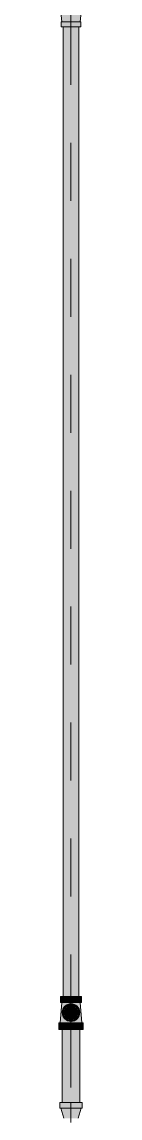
# Model space of a CAD drawing. Header units: millimetres. Extents: x -4000 to 187956, y -58990 to 162485.
# Drawn here: x 16716 to 16784, y 131161 to 134162 of the extents above; entities that cross this region are included whole.
import ezdxf

# ---------------------------------------------------------------- set-up
doc = ezdxf.new("R2010")
doc.units = ezdxf.units.MM
doc.linetypes.add('Dash 1_16_', pattern=[317.5, 158.75, -158.75])
for name, color, linetype, lineweight in [('F-SPRN', 3, 'Continuous', 9), ('P-PIPE', 3, 'Continuous', 9), ('P-PIPE-CNTR', 3, 'Continuous', 9)]:
    doc.layers.add(name, color=color, linetype=linetype, lineweight=lineweight)

# ---------------------------------------------------------------- blocks, each defined once
blk = doc.blocks.new('Sprinkler_Up - DN20-V1087-FFS - TANG 1')
at = {"layer": 'F-SPRN', "transparency": 33554534}
for points in [[(-13.5, 0), (-3.9, 0.7), (-1.7, 2.9), (-1.2, 3.5), (-0.6, 4), (0.6, 4), (1.2, 3.5), (1.7, 2.9), (4.6, 0), (22.2, 0), (18, 13.1), (6.9, 21.2), (-6.9, 21.2), (-18.2, 12.5), (-22.2, 0)], [(0, -21.2), (6.9, -21.2), (18, -13.1), (22.2, 0), (3.9, -0.7), (1.7, -2.9), (1.2, -3.5), (0.6, -4), (-0.6, -4), (-1.2, -3.5), (-1.7, -2.9), (-4.6, 0), (-22.2, 0), (-18, -13.1), (-6.9, -21.2)], [(0, -16.7), (4.3, -16.1), (11.8, -11.8), (16.1, -4.3), (16.1, 4.3), (10.8, 12.5), (8.3, 14.4), (0, 16.7), (-4.3, 16.1), (-11.8, 11.8), (-16.1, 4.3), (-16.1, -4.3), (-11.8, -11.8), (-8.3, -14.4)], [(0, -15.6), (7.8, -13.5), (13.5, -7.8), (15.1, -4), (15.1, 4), (13.5, 7.8), (7.8, 13.5), (0, 15.6), (-9.1, 12.5), (-11, 11), (-15.1, 4), (-15.1, -4), (-11, -11), (-7.8, -13.5)], [(-10.9, -5.5), (-10.9, 5.4), (-14.5, 5.4), (-14.5, -5.5)], [(-7.7, -5.5), (-7.7, 5.4), (-10.9, 5.4), (-10.9, -5.5)], [(0, -5.5), (0, 5.4), (-7.7, 5.4), (-7.7, -5.5)], [(0, 0), (5.7, 0), (2.9, 4.9), (-2.9, 4.9), (-5.7, 0)], [(-2.9, -4.9), (2.9, -4.9), (5.7, 0), (-5.7, 0)], [(0, 0), (4.6, 0), (0, 4.6), (-4.6, 0)], [(0, -4.6), (4.6, 0), (-4.6, 0)], [(0, -2.6), (1.3, 0), (-1.8, 0)], [(-1.3, 0), (1.8, 0), (0, 2.6)], [(7.7, -5.5), (7.7, 5.4), (0, 5.4), (0, -5.5)], [(10.9, -5.5), (10.9, 5.4), (7.7, 5.4), (7.7, -5.5)], [(14.5, -5.5), (14.5, 5.4), (10.9, 5.4), (10.9, -5.5)]]:
    blk.add_hatch(color=1, dxfattribs=at).paths.add_polyline_path(points)
at = {"layer": 'F-SPRN', "color": 1}
for p, q in [((-11.5, 5.4), (-14.5, 5.4)), ((-14.5, 5.4), (-11.3, 5.4)), ((-14.5, 5.4), (-14.5, 3.7)), ((-14.5, 3.3), (-14.5, 0)), ((-11.5, 5.4), (-11.5, 4)), ((-10.9, 1.9), (-10.9, 3.6)), ((-10.8, 5.4), (-8, 5.4)), ((-8.1, 5.4), (-10.8, 5.4)), ((-8.1, 5.4), (-8.1, 2.8)), ((-8.1, 2.5), (-8.1, 0.7)), ((-7.7, 4.8), (-7.7, 2.7)), ((-7.7, 4.8), (-7.7, 2.7)), ((-7.7, 2.1), (-7.7, 0.5)), ((-7.7, 2.1), (-7.7, 0.5)), ((-6.7, 5.4), (-4.7, 5.4)), ((-5.8, 3.8), (-5.8, 2.2)), ((-2.1, 0), (-2.1, 0)), ((-2.1, 0), (-2.1, -0.1)), ((-0.6, 2), (-0.6, 2)), ((-0.5, 2), (-0.6, 2)), ((0, 2.1), (-0.1, 2.1)), ((0.7, 2), (0.6, 2)), ((2.1, 0), (2.1, 0.1)), ((2.1, 0), (2.1, 0)), ((4.7, 5.4), (6.5, 5.4)), ((7.7, 5.4), (10.8, 5.4)), ((7.7, 5.2), (7.7, 2.7)), ((7.7, 5.2), (7.7, 2.7)), ((7.7, 2.3), (7.7, 0.5)), ((7.7, 2.3), (7.7, 0.5)), ((10.8, 5.4), (8.1, 5.4)), ((8.1, 5.4), (8.1, 2.8)), ((8.1, 2.5), (8.1, 0.4)), ((10.9, 5.4), (14.5, 5.4)), ((10.9, 3.6), (10.9, 0.2)), ((14.5, 5.4), (11.5, 5.4)), ((11.5, 5.4), (11.5, 4)), ((11.5, 3), (11.5, 0.2)), ((14.5, 5.4), (14.5, -5.5)), ((-14.5, -1.3), (-14.5, -3.7)), ((-11.1, -5.5), (-14.5, -5.5)), ((-14.5, -5.5), (-11.5, -5.5)), ((-10.9, -2.6), (-10.9, -1.3)), ((-10.8, -5.5), (-8.1, -5.5)), ((-7.8, -5.5), (-10.8, -5.5)), ((-8.1, -4.2), (-8.1, -5.5)), ((-7.7, -2.7), (-7.7, -4)), ((-7.7, -2.7), (-7.7, -4)), ((-7, -5.5), (-5.8, -5.5)), ((-4.8, -5.5), (-7, -5.5)), ((-5.8, -2.3), (-5.8, -3.8)), ((0, -2.1), (0.1, -2.1)), ((7, -5.5), (4.8, -5.5)), ((5.8, -2.2), (5.8, -3.8)), ((5.8, -5.5), (7, -5.5)), ((7.7, -0.5), (7.7, -2.3)), ((7.7, -0.5), (7.7, -2.3)), ((7.7, -2.7), (7.7, -5.4)), ((7.7, -2.7), (7.7, -5.4)), ((10.8, -5.5), (7.7, -5.5)), ((8.1, -0.4), (8.1, -2.5)), ((8.1, -2.8), (8.1, -5.5)), ((8.1, -5.5), (10.8, -5.5)), ((10.9, -0.2), (10.9, -3.6)), ((14.5, -5.5), (10.9, -5.5)), ((11.5, -0.2), (11.5, -3)), ((11.5, -4), (11.5, -5.5)), ((11.5, -5.5), (14.5, -5.5))]:
    blk.add_line(p, q, dxfattribs=at)
at = {"layer": 'F-SPRN', "color": 1, "flags": 128}
for points in [[(-0.6, 2), (-0.7, 2), (-0.8, 1.9), (-0.9, 1.9), (-0.9, 1.9), (-1, 1.8), (-1.1, 1.8), (-1.2, 1.7), (-1.2, 1.7), (-1.3, 1.6), (-1.4, 1.6), (-1.4, 1.5), (-1.5, 1.5), (-1.5, 1.4), (-1.6, 1.3), (-1.6, 1.3), (-1.7, 1.2), (-1.7, 1.1), (-1.8, 1.1), (-1.8, 1), (-1.9, 0.9), (-1.9, 0.8), (-1.9, 0.8), (-2, 0.7), (-2, 0.6), (-2, 0.5), (-2, 0.5), (-2, 0.4), (-2.1, 0.3), (-2.1, 0.2), (-2.1, 0.1), (-2.1, 0)], [(-0.1, 2.1), (-0.1, 2.1), (-0.2, 2.1), (-0.3, 2.1), (-0.4, 2), (-0.5, 2)], [(0.3, 2.1), (0.2, 2.1), (0.1, 2.1), (0, 2.1)], [(0.4, 2), (0.4, 2), (0.3, 2.1)], [(0.6, 2), (0.5, 2), (0.4, 2)], [(0.8, 1.9), (0.8, 1.9), (0.7, 2)], [(1, 1.8), (0.9, 1.9), (0.8, 1.9)], [(1.1, 1.7), (1.1, 1.8), (1, 1.8)], [(1.4, 1.5), (1.3, 1.6), (1.3, 1.7), (1.2, 1.7), (1.1, 1.7)], [(1.8, 1.1), (1.7, 1.2), (1.7, 1.2), (1.6, 1.3), (1.6, 1.4), (1.5, 1.4), (1.4, 1.5), (1.4, 1.5)], [(2, 0.7), (1.9, 0.7), (1.9, 0.8), (1.9, 0.9), (1.8, 1), (1.8, 1), (1.8, 1.1)], [(2, 0.4), (2, 0.5), (2, 0.6), (2, 0.7)], [(2.1, 0.1), (2.1, 0.2), (2.1, 0.2), (2.1, 0.3), (2, 0.4)], [(-2.1, -0.1), (-2.1, -0.2), (-2.1, -0.2), (-2.1, -0.3)], [(-2.1, -0.3), (-2, -0.4), (-2, -0.5), (-2, -0.6), (-2, -0.7), (-1.9, -0.7), (-1.9, -0.8), (-1.9, -0.9), (-1.8, -1), (-1.8, -1), (-1.8, -1.1), (-1.7, -1.2), (-1.7, -1.2), (-1.6, -1.3), (-1.6, -1.4), (-1.5, -1.4), (-1.4, -1.5), (-1.4, -1.5), (-1.3, -1.6), (-1.3, -1.7), (-1.2, -1.7), (-1.1, -1.7), (-1.1, -1.8), (-1, -1.8), (-0.9, -1.9), (-0.8, -1.9), (-0.8, -1.9), (-0.7, -2), (-0.6, -2), (-0.5, -2), (-0.4, -2), (-0.4, -2), (-0.3, -2.1), (-0.2, -2.1), (-0.1, -2.1), (0, -2.1)], [(0.1, -2.1), (0.1, -2.1), (0.2, -2.1), (0.3, -2.1), (0.4, -2), (0.5, -2), (0.6, -2), (0.6, -2), (0.7, -2), (0.8, -1.9), (0.9, -1.9), (0.9, -1.9), (1, -1.8), (1.1, -1.8), (1.2, -1.7), (1.2, -1.7), (1.3, -1.6), (1.4, -1.6), (1.4, -1.5), (1.5, -1.5), (1.5, -1.4), (1.6, -1.3), (1.6, -1.3), (1.7, -1.2), (1.7, -1.1), (1.8, -1.1), (1.8, -1), (1.9, -0.9), (1.9, -0.8), (1.9, -0.8), (2, -0.7), (2, -0.6), (2, -0.5), (2, -0.5), (2, -0.4), (2.1, -0.3), (2.1, -0.2), (2.1, -0.1), (2.1, 0)]]:
    blk.add_lwpolyline(points, dxfattribs=at)
at = {"layer": 'F-SPRN', "color": 1}
for radius, start, end in [(22.2, 360, 180), (21.9, 165.6773, 179.2615), (21.9, 144.9438, 164.8151), (21.9, 144, 144.9438), (21.9, 126.6942, 143.2701), (16.7, 167.6802, 180), (16.7, 167.6802, 180), (16.7, 155.3879, 164.9693), (16.7, 155.3879, 164.9693), (15.6, 166.4265, 180), (15.6, 166.4265, 180), (15.6, 150.9409, 165), (15.6, 159.6139, 165), (16.7, 136.7213, 149.931), (16.7, 136.7213, 149.931), (15.6, 150.9409, 156.3845), (15.6, 138.4214, 150), (15.6, 138.4214, 150), (21.9, 108.2621, 125.7507), (16.7, 130.7528, 135), (16.7, 130.7528, 135), (16.7, 121.4181, 130.5751), (16.7, 121.4181, 130.5751), (15.6, 126.205, 133.2078), (15.6, 126.205, 133.2078), (16.7, 106.5995, 120), (16.7, 106.5995, 120), (15.6, 114.4363, 119.9813), (15.6, 114.4363, 119.9813), (21.9, 99.348, 107.901), (4.63, 155.7832, 180), (4.63, 155.7832, 180), (16.7, 96.4143, 105), (16.7, 96.4143, 105), (4.63, 109.0192, 138.2703), (4.63, 109.0192, 138.2703), (21.9, 90.145, 98.8503), (15.6, 95.5762, 100.6843), (15.6, 95.5762, 100.6843), (2.56, 109.0192, 168.8278), (2.56, 109.0192, 168.8278), (2.04, 109.0192, 180), (16.7, 83.0684, 90), (16.7, 83.0684, 90), (4.63, 17.9592, 90), (4.63, 17.9592, 90), (3.81, 57.0577, 90), (2.56, 14.5599, 90), (2.56, 14.5599, 90), (2.04, 10.4703, 90), (21.9, 72.5583, 89.4624), (15.6, 75.573, 80.5892), (15.6, 75.573, 80.5892), (3.81, 16.1605, 43.8358), (15.6, 67.5614, 74.5481), (15.6, 67.5614, 74.5481), (16.7, 60, 75), (16.7, 60, 75), (15.6, 60.0187, 65.5637), (15.6, 60.0187, 65.5637), (21.9, 54.2493, 71.7379), (15.6, 54.096, 60), (15.6, 54.096, 60), (16.7, 49.4249, 58.5819), (16.7, 49.4249, 58.5819), (15.6, 46.7922, 53.795), (15.6, 46.7922, 53.795), (16.7, 45, 49.2472), (16.7, 45, 49.2472), (15.6, 30, 41.5786), (15.6, 30, 41.5786), (16.7, 30, 43.2787), (16.7, 30, 43.2787), (21.9, 36.7299, 53.3058), (15.6, 23.6155, 29.5646), (15.6, 15, 29.5646), (15.6, 15, 20.3861), (16.7, 15, 24.6121), (16.7, 15, 24.6121), (15.6, 360, 13.6618), (15.6, 0, 13.6618), (16.7, 360, 12.3198), (16.7, 0, 12.3198), (21.9, 35.0562, 36), (21.9, 15.1849, 35.0562), (21.9, 0.7385, 14.3227), (22.2, 180, 360), (21.9, 180.7385, 194.3227), (21.9, 195.1849, 215.2302), (21.9, 216.7299, 233.3058), (16.7, 180, 192.3198), (16.7, 180, 192.3198), (16.7, 195.0307, 204.6121), (16.7, 195.0307, 204.6121), (15.6, 181.9082, 193.6618), (15.6, 181.9082, 193.6618), (15.6, 197.3339, 209.5646), (15.6, 197.3339, 209.5646), (16.7, 210.069, 223.2787), (16.7, 210.069, 223.2787), (15.6, 212.5472, 221.5786), (15.6, 212.5472, 221.5786), (21.9, 234.2493, 251.7379), (16.7, 229.4249, 238.5819), (16.7, 229.4249, 238.5819), (15.6, 233.795, 240), (15.6, 233.795, 240), (16.7, 240, 255), (16.7, 240, 255), (15.6, 240.0187, 254.5481), (15.6, 240.0187, 254.5481), (21.9, 252.5583, 269.4624), (4.63, 197.9592, 0), (4.63, 197.9592, 360), (15.6, 255, 267.64), (15.6, 255, 267.64), (3.81, 196.1605, 360), (2.56, 191.1677, 0), (2.56, 191.1677, 360), (2.04, 190.4703, 0), (16.7, 263.0684, 270), (16.7, 263.0684, 270), (21.9, 270.145, 278.8503), (15.6, 275.5762, 280.6843), (15.6, 275.5762, 280.6843), (16.7, 276.4143, 285), (16.7, 276.4143, 285), (21.9, 279.348, 287.901), (16.7, 286.5995, 300), (16.7, 286.5995, 300), (15.6, 294.4363, 299.9813), (15.6, 294.4363, 299.9813), (21.9, 288.2621, 305.7507), (15.6, 300, 313.2078), (15.6, 300, 313.2078), (16.7, 301.4181, 310.5751), (16.7, 301.4181, 310.5751), (15.6, 318.4214, 330), (15.6, 318.4214, 330), (16.7, 316.7213, 330), (16.7, 316.7213, 330), (21.9, 306.6942, 323.2701), (15.6, 330.4354, 345), (15.6, 330.4354, 336.3845), (15.6, 339.6139, 345), (15.6, 346.3382, 360), (15.6, 346.3382, 360), (16.7, 335.3879, 345), (16.7, 335.3879, 345), (16.7, 347.6802, 360), (16.7, 347.6802, 360), (21.9, 324.7698, 344.8151), (21.9, 345.6773, 359.2615)]:
    blk.add_arc((0, 0), radius, start, end, dxfattribs=at)
blk = doc.blocks.new('Steel_Transition_Threaded_HoaPhat - Standard-V1091-FFS - TANG 1')
at = {"layer": 'P-PIPE', "lineweight": 13, "transparency": 33554534}
h = blk.add_hatch(color=1, dxfattribs=at)
h.paths.add_polyline_path([(16750, 131427.6), (16755.8, 131428.4), (16761.3, 131430.6), (16765.9, 131434.2), (16769.5, 131438.8), (16771.7, 131444.3), (16772.5, 131450.1), (16771.7, 131455.9), (16768.5, 131462.6), (16765.9, 131466), (16761.3, 131469.6), (16755.8, 131471.8), (16750, 131472.6), (16744.2, 131471.8), (16738.8, 131469.6), (16731.5, 131462.6), (16730.5, 131461.3), (16728.3, 131455.9), (16727.5, 131450.1), (16728.3, 131444.3), (16730.5, 131438.8), (16734.1, 131434.2), (16738.8, 131430.6), (16744.2, 131428.4)])
h.paths.add_polyline_path([(16750, 131430), (16744.8, 131430.7), (16740, 131432.7), (16735.8, 131435.9), (16732.6, 131440), (16730.6, 131444.9), (16729.9, 131450.1), (16730.6, 131455.3), (16734.5, 131462.6), (16735.8, 131464.3), (16740, 131467.5), (16744.8, 131469.5), (16750, 131470.2), (16755.2, 131469.5), (16760.1, 131467.5), (16765.5, 131462.6), (16767.4, 131460.1), (16769.4, 131455.3), (16770.1, 131450.1), (16769.4, 131444.9), (16767.4, 131440), (16764.2, 131435.9), (16760.1, 131432.7), (16755.2, 131430.7)])
for points in [[(16750, 131430), (16750, 131433.7), (16741.8, 131435.9), (16735.8, 131441.9), (16733.6, 131450.1), (16735.8, 131458.3), (16741.8, 131464.3), (16750, 131466.5), (16750, 131470.2), (16744.8, 131469.5), (16740, 131467.5), (16734.5, 131462.6), (16732.6, 131460.1), (16730.6, 131455.3), (16729.9, 131450.1), (16730.6, 131444.9), (16732.6, 131440), (16735.8, 131435.9), (16740, 131432.7), (16744.8, 131430.7)], [(16750, 131431.6), (16754.8, 131432.2), (16759.3, 131434.1), (16763.1, 131437), (16766, 131440.8), (16767.9, 131445.3), (16768.5, 131450.1), (16767.9, 131454.9), (16763.5, 131462.6), (16763.1, 131463.2), (16759.3, 131466.1), (16754.8, 131468), (16750, 131468.6), (16745.2, 131468), (16740.8, 131466.1), (16736.5, 131462.6), (16734, 131459.3), (16732.1, 131454.9), (16731.5, 131450.1), (16732.1, 131445.3), (16734, 131440.8), (16736.9, 131437), (16740.8, 131434.1), (16745.2, 131432.2)], [(16750, 131430), (16755.2, 131430.7), (16760.1, 131432.7), (16764.2, 131435.9), (16767.4, 131440), (16769.4, 131444.9), (16770.1, 131450.1), (16769.4, 131455.3), (16765.5, 131462.6), (16764.2, 131464.3), (16760.1, 131467.5), (16755.2, 131469.5), (16750, 131470.2), (16750, 131466.5), (16758.2, 131464.3), (16764.2, 131458.3), (16766.4, 131450.1), (16764.2, 131441.9), (16758.2, 131435.9), (16750, 131433.7)]]:
    blk.add_hatch(color=1, dxfattribs=at).paths.add_polyline_path(points)
at = {"layer": 'P-PIPE', "color": 20, "lineweight": 13}
for radius, start, end in [(22.5, 90, 270), (22.5, 90, 270), (20.1, 166.0499, 193.9501), (20.1, 150, 162.7449), (18.5, 166.5939, 193.4061), (18.5, 166.5939, 193.4061), (18.5, 157.6232, 165), (18.5, 157.6232, 165), (20.1, 141.0399, 148.1553), (16.4, 168.5467, 178.9063), (16.4, 184.8393, 191.4533), (18.5, 137.133, 150), (18.5, 137.133, 150), (16.4, 158.0319, 163.506), (20.1, 128.8856, 139.8677), (16.4, 143.5463, 150), (18.5, 135, 137.133), (18.5, 135, 137.133), (18.5, 123.4976, 133.2041), (18.5, 123.4976, 133.2041), (20.1, 109.6859, 125.0043), (16.4, 121.0738, 128.0319), (18.5, 106.819, 120), (18.5, 106.819, 120), (16.4, 115.1607, 120), (16.4, 107.4657, 111.9681), (20.1, 100.9975, 105), (18.5, 91.4353, 103.2046), (18.5, 91.4353, 103.2046), (16.4, 96.2132, 104.6042), (20.1, 90.5246, 98.5089), (22.5, 270, 90), (22.5, 270, 90), (18.5, 78.0986, 90), (18.5, 78.0986, 90), (20.1, 75.0607, 87.9279), (18.5, 60, 75), (18.5, 60, 75), (16.4, 66.9681, 72.9388), (20.1, 54.9957, 75), (16.4, 50.4733, 56.6389), (18.5, 46.7959, 56.5024), (18.5, 46.7959, 56.5024), (20.1, 40.1323, 51.1144), (16.4, 30, 38.0319), (18.5, 42.867, 45), (18.5, 42.867, 45), (18.5, 30, 42.867), (18.5, 30, 42.867), (20.1, 31.8447, 38.9601), (16.4, 353.5463, 8.0319), (18.5, 15, 22.3768), (18.5, 15, 22.3768), (20.1, 17.2551, 30), (18.5, 346.5939, 13.4061), (18.5, 346.5939, 13.4061), (20.1, 346.0499, 13.9501), (20.1, 197.2551, 210), (18.5, 195, 202.3768), (18.5, 195, 202.3768), (20.1, 211.8447, 231.1144), (18.5, 210, 223.5703), (18.5, 210, 223.5703), (16.4, 210.6635, 216.4537), (18.5, 226.7959, 236.5024), (18.5, 226.7959, 236.5024), (20.1, 234.9957, 255), (16.4, 230.4733, 236.6389), (18.5, 240, 255), (18.5, 240, 255), (16.4, 240, 246.5955), (16.4, 250.3629, 255), (20.1, 255.0607, 267.9279), (18.5, 258.0986, 270), (18.5, 258.0986, 270), (16.4, 264.1652, 268.506), (20.1, 270.5246, 278.5089), (18.5, 271.4353, 283.2046), (18.5, 271.4353, 283.2046), (16.4, 276.2132, 283.9063), (20.1, 280.9975, 285), (16.4, 287.4657, 291.9681), (18.5, 286.819, 300), (18.5, 286.819, 300), (16.4, 293.4045, 300), (20.1, 289.6859, 305.0043), (18.5, 303.4976, 313.2041), (18.5, 303.4976, 313.2041), (20.1, 308.8856, 328.1553), (18.5, 316.4297, 330), (18.5, 316.4297, 330), (16.4, 338.0319, 342.8691), (18.5, 337.6232, 345), (18.5, 337.6232, 345), (20.1, 330, 342.7449)]:
    blk.add_arc((16750, 131450.1), radius, start, end, dxfattribs=at)

msp = doc.modelspace()

# ---------------------------------------------------------------- hatches: boundary and pattern name
at = {"layer": 'P-PIPE', "lineweight": 5, "transparency": 33554534}
for points in [[(16750, 134162.2), (16774.8, 134162.2), (16777.1, 134188.6), (16721.9, 134188.6), (16726.1, 134162.2), (16743.6, 134162.2)], [(16777.4, 134148.9), (16776.4, 134162.2), (16722.7, 134162.2), (16723.6, 134148.9), (16776.4, 134148.9)], [(16750, 131494.3), (16750, 134148.9), (16728.9, 134148.9), (16729.6, 131494.3), (16744.5, 131494.3)], [(16750, 131494.3), (16771.1, 131494.3), (16770.4, 134148.9), (16750, 134148.9), (16750, 131499.1)], [(16721, 131422.2), (16750, 131422.2), (16750, 131428.9), (16742.5, 131430.3), (16736.3, 131434), (16731.8, 131439.3), (16729.3, 131445.9), (16729.1, 131453.5), (16733.3, 131462.6), (16736.2, 131466.1), (16744.4, 131470.2), (16750, 131471.2), (16750, 131477.6), (16724.7, 131477.6), (16720, 131422.2)], [(16722.3, 131477.6), (16750, 131477.6), (16750, 131494.3), (16721.4, 131494.3), (16721.4, 131477.6)], [(16778.6, 131477.6), (16777.7, 131494.3), (16750, 131494.3), (16750, 131477.6), (16777.7, 131477.6)], [(16780, 131422.2), (16774.4, 131477.6), (16750, 131477.6), (16750, 131471.2), (16759.1, 131468.9), (16763.8, 131466.1), (16768.4, 131460.6), (16770.9, 131453.5), (16770.7, 131445.9), (16768.2, 131439.3), (16763.7, 131434), (16757.5, 131430.3), (16750, 131428.9), (16750, 131422.2), (16779, 131422.2)], [(16750, 131426), (16756.2, 131426.8), (16762.1, 131429.2), (16767.1, 131433), (16770.9, 131438), (16773.3, 131443.8), (16774.1, 131450.1), (16773.3, 131456.3), (16770.5, 131462.6), (16767.1, 131467.1), (16762.1, 131471), (16756.2, 131473.4), (16750, 131474.2), (16743.8, 131473.4), (16737.9, 131471), (16733, 131467.1), (16729.1, 131462.1), (16726.7, 131456.3), (16725.9, 131450.1), (16726.7, 131443.8), (16729.1, 131438), (16733, 131433), (16737.9, 131429.2), (16743.8, 131426.8), (16748.9, 131426.1)], [(16741.7, 131435.6), (16742.8, 131437.6), (16741.7, 131441.7), (16742.8, 131445.9), (16745.8, 131449), (16757.2, 131454.3), (16758.4, 131458.4), (16757.2, 131462.6), (16755.9, 131464.3), (16750, 131466.8), (16741.7, 131464.6), (16735.5, 131458.4), (16733.3, 131450.1), (16735.5, 131441.7), (16738.2, 131438.3)], [(16726.1, 131403.8), (16750, 131403.8), (16750, 131422.2), (16716.2, 131422.2), (16717.4, 131403.8), (16720.7, 131403.8)], [(16783.8, 131403.8), (16782.6, 131422.2), (16750, 131422.2), (16750, 131403.8), (16782.6, 131403.8)], [(16743.8, 131203.5), (16750, 131203.5), (16750, 131403.8), (16725.9, 131403.8), (16726.7, 131203.5), (16737.9, 131203.5)], [(16750, 131203.5), (16774.1, 131203.5), (16773.3, 131403.8), (16750, 131403.8), (16750, 131280.1)], [(16719.2, 131188.6), (16780.8, 131188.6), (16779.8, 131203.5), (16719.2, 131203.5)], [(16740, 131160.7), (16770.1, 131160.7), (16777.1, 131188.6), (16721.9, 131188.6), (16730.6, 131160.7), (16735.8, 131160.7)]]:
    msp.add_hatch(color=1, dxfattribs=at).paths.add_polyline_path(points)
at = {"layer": 'P-PIPE', "transparency": 33554534}
msp.add_hatch(color=1, dxfattribs=at).paths.add_polyline_path([(16750, 131433.4), (16758.4, 131435.6), (16761.8, 131438.3), (16766.1, 131445.8), (16766.1, 131454.4), (16760.9, 131462.6), (16758.4, 131464.6), (16750, 131466.8), (16745.7, 131466.2), (16738.2, 131461.9), (16733.9, 131454.4), (16733.9, 131445.8), (16738.2, 131438.3), (16741.7, 131435.6)])

# ---------------------------------------------------------------- linework, layer by layer
at = {"layer": 'P-PIPE', "color": 20, "lineweight": 13}
for p, q in [((16721.9, 134188.6), (16725.2, 134162.2)), ((16774.8, 134162.2), (16778.1, 134188.6)), ((16722.7, 134162.2), (16722.7, 134148.9)), ((16777.4, 134162.2), (16722.7, 134162.2)), ((16725, 134162.2), (16722.7, 134162.2)), ((16722.7, 134148.9), (16728.7, 134148.9)), ((16722.7, 134148.9), (16777.4, 134148.9)), ((16742.9, 134162.2), (16726.3, 134162.2)), ((16728.9, 134148.9), (16728.9, 131494.3)), ((16729.6, 134148.9), (16728.9, 134148.9)), ((16768.3, 134148.9), (16731.7, 134148.9)), ((16731.7, 134148.9), (16768.4, 134148.9)), ((16756.4, 134162.2), (16743.6, 134162.2)), ((16773.7, 134162.2), (16757.1, 134162.2)), ((16771.1, 134148.9), (16770.4, 134148.9)), ((16771.1, 131494.3), (16771.1, 134148.9)), ((16771.3, 134148.9), (16777.4, 134148.9)), ((16777.4, 134162.2), (16775, 134162.2)), ((16777.4, 134148.9), (16777.4, 134162.2)), ((16724.7, 131477.6), (16720, 131422.2)), ((16721.4, 131494.3), (16721.4, 131477.6)), ((16728.8, 131494.3), (16721.4, 131494.3)), ((16750, 131494.3), (16721.4, 131494.3)), ((16721.4, 131477.6), (16724.6, 131477.6)), ((16721.4, 131477.6), (16750, 131477.6)), ((16725.5, 131477.6), (16734.7, 131477.6)), ((16728.9, 131494.3), (16729.6, 131494.3)), ((16729.7, 131494.3), (16735.1, 131494.3)), ((16735, 131494.3), (16729.8, 131494.3)), ((16735.6, 131494.3), (16764.4, 131494.3)), ((16750, 131494.3), (16735.7, 131494.3)), ((16735.7, 131477.6), (16741.9, 131477.6)), ((16743.4, 131477.6), (16750, 131477.6)), ((16764.3, 131494.3), (16750, 131494.3)), ((16778.6, 131494.3), (16750, 131494.3)), ((16750, 131477.6), (16756.6, 131477.6)), ((16750, 131477.6), (16778.6, 131477.6)), ((16758.1, 131477.6), (16764.3, 131477.6)), ((16764.9, 131494.3), (16770.3, 131494.3)), ((16770.2, 131494.3), (16765, 131494.3)), ((16765.3, 131477.6), (16774.5, 131477.6)), ((16770.4, 131494.3), (16771.1, 131494.3)), ((16778.6, 131494.3), (16771.2, 131494.3)), ((16780, 131422.2), (16775.3, 131477.6)), ((16775.4, 131477.6), (16778.6, 131477.6)), ((16778.6, 131477.6), (16778.6, 131494.3)), ((16716.2, 131422.2), (16716.2, 131403.8)), ((16719.8, 131422.2), (16716.2, 131422.2)), ((16750, 131422.2), (16716.2, 131422.2)), ((16741.3, 131422.2), (16721, 131422.2)), ((16750, 131422.2), (16742.2, 131422.2)), ((16757.8, 131422.2), (16750, 131422.2)), ((16783.8, 131422.2), (16750, 131422.2)), ((16779, 131422.2), (16758.7, 131422.2)), ((16783.8, 131422.2), (16780.2, 131422.2)), ((16783.8, 131403.8), (16783.8, 131422.2)), ((16716.2, 131403.8), (16725.8, 131403.8)), ((16716.2, 131403.8), (16750, 131403.8)), ((16725.9, 131403.8), (16725.9, 131203.5)), ((16732.9, 131403.8), (16725.9, 131403.8)), ((16726.6, 131403.8), (16732.9, 131403.8)), ((16733.1, 131403.8), (16750, 131403.8)), ((16766.9, 131403.8), (16733.1, 131403.8)), ((16750, 131403.8), (16766.9, 131403.8)), ((16750, 131403.8), (16783.8, 131403.8)), ((16767.1, 131403.8), (16773.4, 131403.8)), ((16774.1, 131403.8), (16767.1, 131403.8)), ((16774.1, 131203.5), (16774.1, 131403.8)), ((16774.2, 131403.8), (16783.8, 131403.8)), ((16719.2, 131203.5), (16719.2, 131188.6)), ((16780.8, 131203.5), (16719.2, 131203.5)), ((16725.7, 131203.5), (16719.2, 131203.5)), ((16719.2, 131188.6), (16721.7, 131188.6)), ((16719.2, 131188.6), (16780.8, 131188.6)), ((16721.9, 131188.6), (16729.9, 131160.7)), ((16723.3, 131188.6), (16742, 131188.6)), ((16725.9, 131203.5), (16728, 131203.5)), ((16728.2, 131203.5), (16726.5, 131203.5)), ((16771, 131203.5), (16729, 131203.5)), ((16729.1, 131203.5), (16770.9, 131203.5)), ((16742.7, 131188.6), (16757.3, 131188.6)), ((16758, 131188.6), (16776.7, 131188.6)), ((16770.1, 131160.7), (16778.1, 131188.6)), ((16773.5, 131203.5), (16771.8, 131203.5)), ((16772, 131203.5), (16774.1, 131203.5)), ((16780.8, 131203.5), (16774.3, 131203.5)), ((16778.3, 131188.6), (16780.8, 131188.6)), ((16780.8, 131188.6), (16780.8, 131203.5))]:
    msp.add_line(p, q, dxfattribs=at)
for radius, start, end in [(24.1, 90, 270), (24.1, 150, 267.2695), (21.1, 165.7378, 177.9758), (21.1, 183.5565, 194.2622), (24.1, 148.5565, 150), (24.1, 90, 148.5565), (21.1, 158.0211, 165), (21.1, 151.0876, 154.6013), (21.1, 137.2293, 141.8404), (21.1, 128.0211, 135), (21.1, 108.8679, 125.8689), (21.1, 99.731, 105), (21.1, 90, 98.0211), (24.1, 272.7305, 90), (24.1, 270, 90), (21.1, 75, 87.7707), (21.1, 62.2293, 68.0211), (21.1, 54.1311, 60), (21.1, 39.4236, 50.5764), (21.1, 25.3987, 30), (21.1, 15, 21.9789), (21.1, 345.7378, 357.9758), (21.1, 2.0242, 12.7707), (21.1, 195, 203.0211), (21.1, 205.3987, 210), (21.1, 219.3488, 233.0211), (21.1, 234.4236, 245.5764), (21.1, 246.9789, 251.1321), (21.1, 255, 270), (24.1, 267.2695, 270), (21.1, 270, 276.9789), (24.1, 270, 272.7305), (21.1, 279.731, 285), (21.1, 291.9789, 300), (21.1, 300, 305.8689), (21.1, 315, 320.0725), (21.1, 321.9789, 326.1637), (21.1, 330, 334.6013), (21.1, 336.9789, 345)]:
    msp.add_arc((16750, 131450.1), radius, start, end, dxfattribs=at)
at = {"layer": 'P-PIPE', "color": 1}
for centre, radius, start, end in [((16750, 131450.1), 16.7, 170.1108, 177.203), ((16750, 131450.1), 16.7, 182.797, 189.8892), ((16750, 131450.1), 16.7, 190.2154, 195.2487), ((16750, 131450.1), 16.7, 157.579, 164.2722), ((16750, 131441.7), 8.35, 131.0366, 150), ((16750, 131441.7), 8.35, 115.6806, 125.5287), ((16750, 131441.7), 8.35, 100.6842, 114.0387), ((16750, 131441.7), 8.35, 90, 100.6842), ((16750, 131458.4), 8.35, 270, 280.6842), ((16750, 131458.4), 8.35, 69.0027, 79.2369), ((16750, 131458.4), 8.35, 316.3183, 330), ((16750, 131458.4), 8.35, 30, 30.1617), ((16750, 131458.4), 8.35, 20.1285, 29.0413), ((16750, 131458.4), 8.35, 8.0385, 17.9918), ((16750, 131458.4), 8.35, 352.2824, 1.6717), ((16750, 131450.1), 16.7, 52.0082, 57.203), ((16750, 131450.1), 16.7, 46.0317, 51.8726), ((16750, 131450.1), 16.7, 39.3092, 45.2846), ((16750, 131450.1), 16.7, 32.3031, 39.2955), ((16750, 131450.1), 16.7, 23.314, 31.0974), ((16750, 131450.1), 16.7, 16.9375, 22.421), ((16750, 131450.1), 16.7, 4.3093, 9.8892), ((16750, 131450.1), 16.7, 231.8726, 237.203), ((16750, 131441.7), 8.35, 172.0327, 181.5407), ((16750, 131441.7), 8.35, 199.9004, 209.0413), ((16750, 131441.7), 8.35, 226.6998, 237.8461), ((16750, 131441.7), 8.35, 249.0027, 259.2369), ((16750, 131450.1), 16.7, 264.6626, 273.5288), ((16750, 131450.1), 16.7, 308.1274, 313.9683), ((16750, 131450.1), 16.7, 314.7154, 320.6908), ((16750, 131450.1), 16.7, 328.9026, 336.686), ((16750, 131450.1), 16.7, 337.2636, 343.0625)]:
    msp.add_arc(centre, radius, start, end, dxfattribs=at)
at = {"layer": 'P-PIPE-CNTR', "color": 20, "lineweight": 13}
for p, q in [((16750, 134203.5), (16750, 134148.9)), ((16750, 131474.2), (16750, 131494.3)), ((16750, 131471.2), (16750, 131472.6)), ((16750, 131468.6), (16750, 131470.2)), ((16750, 131463.6), (16750, 131465.2)), ((16750, 131459.8), (16750, 131462.6)), ((16750, 131455.5), (16750, 131459.1)), ((16750, 131452.6), (16750, 131454.3)), ((16750, 131450.1), (16750, 131452.1)), ((16750, 131448), (16750, 131450.1)), ((16750, 131446.1), (16750, 131447.5)), ((16750, 131441.1), (16750, 131444.6)), ((16750, 131438.1), (16750, 131440.1)), ((16750, 131435.3), (16750, 131436.5)), ((16750, 131430), (16750, 131431.6)), ((16750, 131427.6), (16750, 131428.9)), ((16750, 131426.1), (16750, 131427.6)), ((16750, 131403.8), (16750, 131426)), ((16750, 131203.5), (16750, 131148.9))]:
    msp.add_line(p, q, dxfattribs=at)
at = {"layer": 'P-PIPE-CNTR', "color": 1, "linetype": 'Dash 1_16_'}
for p, q in [((16750, 134148.9), (16750, 131494.3)), ((16750, 134148.9), (16750, 131494.3)), ((16725, 131450.1), (16727.5, 131450.1)), ((16727.8, 131450.1), (16731.5, 131450.1)), ((16731.5, 131450.1), (16733.3, 131450.1)), ((16736.9, 131450.1), (16740.4, 131450.1)), ((16740.4, 131450.1), (16742.3, 131450.1)), ((16745.4, 131450.1), (16747.6, 131450.1)), ((16748.7, 131450.1), (16750, 131450.1)), ((16750, 131472.6), (16750, 131475.1)), ((16750, 131471.2), (16750, 131472.6)), ((16750, 131468.6), (16750, 131470.2)), ((16750, 131463.6), (16750, 131465.2)), ((16750, 131459.8), (16750, 131462.6)), ((16750, 131455.5), (16750, 131459.1)), ((16750, 131452.6), (16750, 131454.3)), ((16750, 131450.1), (16750, 131452.1)), ((16750, 131448), (16750, 131450.1)), ((16750, 131450.1), (16751.3, 131450.1)), ((16750, 131445.9), (16750, 131447.5)), ((16751.8, 131450.1), (16754.6, 131450.1)), ((16755.7, 131450.1), (16763.5, 131450.1)), ((16766.4, 131450.1), (16768.5, 131450.1)), ((16768.5, 131450.1), (16772.2, 131450.1)), ((16772.5, 131450.1), (16775, 131450.1)), ((16750, 131441.1), (16750, 131444.6)), ((16750, 131438.1), (16750, 131440.4)), ((16750, 131435), (16750, 131436.5)), ((16750, 131432.2), (16750, 131433.4)), ((16750, 131430), (16750, 131431.6)), ((16750, 131427.6), (16750, 131428.9)), ((16750, 131425.1), (16750, 131427.6)), ((16750, 131403.8), (16750, 131203.5)), ((16750, 131403.8), (16750, 131203.5))]:
    msp.add_line(p, q, dxfattribs=at)

# ---------------------------------------------------------------- block references
at = {"layer": 'F-SPRN', "color": 1}
msp.add_blockref('Sprinkler_Up - DN20-V1087-FFS - TANG 1', (16750, 131450.1), dxfattribs=at)
at = {"layer": 'P-PIPE', "color": 20, "lineweight": 13}
msp.add_blockref('Steel_Transition_Threaded_HoaPhat - Standard-V1091-FFS - TANG 1', (0, 0), dxfattribs=at)

doc.saveas('drawing.dxf')
